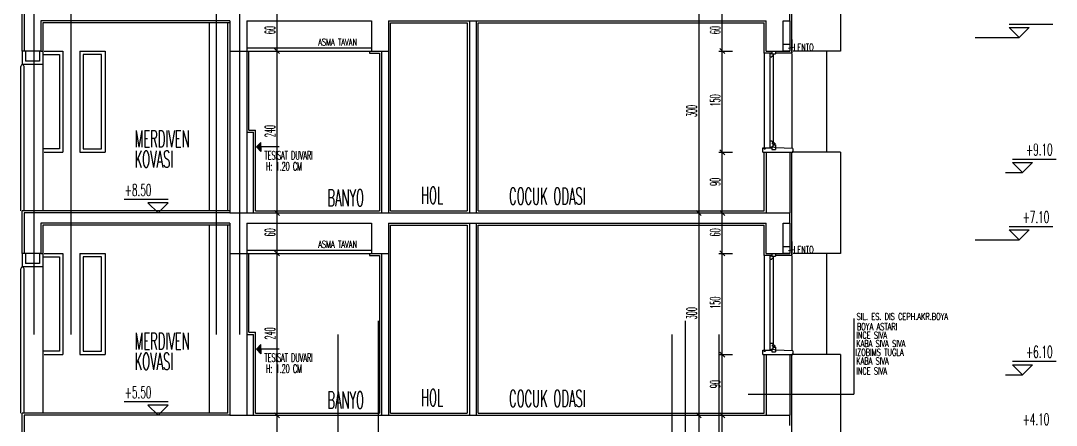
# Model space of a CAD drawing. Extents: x 78 to 306, y -397 to 18.
# Drawn here: x 278.7311 to 279.0381, y -396.7515 to -396.6315 of the extents above; entities that cross this region are included whole.
import ezdxf

# ---------------------------------------------------------------- set-up
doc = ezdxf.new("R2010")
doc.units = 0
doc.header["$LTSCALE"] = 0.5
doc.header["$MEASUREMENT"] = 0
doc.linetypes.add('DASHDOT2', pattern=[0.5, 0.25, -0.125, 0, -0.125])
doc.layers.get('0').update_dxf_attribs({"linetype": 'CONTINUOUS'})
for name, color, linetype in [('AKS', 5, 'DASHDOT2'), ('DUVAR', 6, 'CONTINUOUS'), ('KAPI', 1, 'CONTINUOUS'), ('KOLON', 4, 'CONTINUOUS'), ('MERDIVEN', 3, 'CONTINUOUS'), ('OLCU', 31, 'CONTINUOUS'), ('SIVA', 7, 'CONTINUOUS'), ('TARAMA', 8, 'CONTINUOUS'), ('TEFRIS', 11, 'CONTINUOUS'), ('YESIL', 73, 'CONTINUOUS')]:
    doc.layers.add(name, color=color, linetype=linetype)
doc.styles.add('OLCU', font='romans.shx', dxfattribs={"width": 0.6, "height": 0.125})
doc.styles.add('OLCUIC', font='ROMANS.SHX', dxfattribs={"width": 0.4, "height": 0.15})

msp = doc.modelspace()

# ---------------------------------------------------------------- hatches: boundary and pattern name
at = {"layer": 'YESIL'}
for points in [[(278.80236, -396.66762), (278.80236, -396.66898), (278.80236, -396.67033), (278.80103, -396.66898)], [(278.80236, -396.72762), (278.80236, -396.72898), (278.80236, -396.73033), (278.80103, -396.72898)]]:
    msp.add_hatch(color=256, dxfattribs=at).paths.add_polyline_path(points)

# ---------------------------------------------------------------- linework, layer by layer
at = {"color": 0, "linetype": 'ByBlock'}
for p, q in [((278.80639, -396.63981), (278.80789, -396.64131)), ((278.80789, -396.64131), (278.80639, -396.63981)), ((278.93839, -396.63981), (278.93989, -396.64131)), ((278.93989, -396.64131), (278.93839, -396.63981)), ((278.93839, -396.66981), (278.93989, -396.67131)), ((278.93989, -396.67131), (278.93839, -396.66981)), ((278.80639, -396.68781), (278.80789, -396.68931)), ((278.80789, -396.68931), (278.80639, -396.68781)), ((278.93139, -396.68781), (278.93289, -396.68931)), ((278.93289, -396.68931), (278.93139, -396.68781)), ((278.93839, -396.68781), (278.93989, -396.68931)), ((278.93989, -396.68931), (278.93839, -396.68781)), ((278.80639, -396.69981), (278.80789, -396.70131)), ((278.80789, -396.70131), (278.80639, -396.69981)), ((278.93839, -396.69981), (278.93989, -396.70131)), ((278.93989, -396.70131), (278.93839, -396.69981)), ((278.93839, -396.72981), (278.93989, -396.73131)), ((278.93989, -396.73131), (278.93839, -396.72981)), ((278.80639, -396.74781), (278.80789, -396.74931)), ((278.80789, -396.74931), (278.80639, -396.74781)), ((278.93139, -396.74781), (278.93289, -396.74931)), ((278.93289, -396.74931), (278.93139, -396.74781)), ((278.93839, -396.74781), (278.93989, -396.74931)), ((278.93989, -396.74931), (278.93839, -396.74781))]:
    msp.add_line(p, q, dxfattribs=at)
at = {"layer": 'AKS'}
for p, q in [((278.74614, -396.94956), (278.74614, -396.29556)), ((278.79614, -396.94956), (278.79614, -396.29556)), ((278.83714, -396.29556), (278.83714, -396.94956)), ((278.92814, -396.29556), (278.92814, -396.94956)), ((278.73514, -396.94956), (278.73514, -396.29956)), ((278.78914, -396.94956), (278.78914, -396.29956)), ((278.82514, -396.29956), (278.82514, -396.94956)), ((278.92414, -396.29956), (278.92414, -396.94956)), ((278.93814, -396.29956), (278.93814, -396.94956))]:
    msp.add_line(p, q, dxfattribs=at)
at = {"layer": 'DUVAR'}
for p, q in [((278.86414, -396.63156), (278.86414, -396.68856)), ((278.86614, -396.63156), (278.86614, -396.68856)), ((278.83814, -396.64056), (278.83814, -396.68856)), ((278.84014, -396.64056), (278.84014, -396.68856)), ((278.95914, -396.63856), (278.95714, -396.63856)), ((278.95914, -396.64056), (278.95714, -396.64056)), ((278.79814, -396.66456), (278.80014, -396.66456)), ((278.80014, -396.68856), (278.80014, -396.66456)), ((278.95214, -396.67056), (278.95214, -396.68856)), ((278.95214, -396.67056), (278.95914, -396.67056)), ((278.95214, -396.67056), (278.95914, -396.67056)), ((278.95914, -396.67056), (278.95914, -396.68856)), ((278.86414, -396.69156), (278.86414, -396.74856)), ((278.86614, -396.69156), (278.86614, -396.74856)), ((278.95914, -396.69856), (278.95714, -396.69856)), ((278.83814, -396.70056), (278.83814, -396.74856)), ((278.84014, -396.70056), (278.84014, -396.74856)), ((278.95914, -396.70056), (278.95714, -396.70056)), ((278.79814, -396.72456), (278.80014, -396.72456)), ((278.80014, -396.74856), (278.80014, -396.72456)), ((278.95214, -396.73056), (278.95214, -396.74856)), ((278.95214, -396.73056), (278.95914, -396.73056)), ((278.95214, -396.73056), (278.95914, -396.73056)), ((278.95914, -396.73056), (278.95914, -396.74856))]:
    msp.add_line(p, q, dxfattribs=at)
at = {"layer": 'DUVAR', "ltscale": 1.4}
for p, q in [((278.95914, -396.63156), (278.95914, -396.64056)), ((278.95714, -396.64056), (278.95914, -396.64056)), ((278.95914, -396.69156), (278.95914, -396.70056)), ((278.95714, -396.70056), (278.95914, -396.70056))]:
    msp.add_line(p, q, dxfattribs=at)
at = {"layer": 'DUVAR', "ltscale": 1.5}
for p, q in [((278.95214, -396.67056), (278.95914, -396.67056)), ((278.95214, -396.67056), (278.95914, -396.67056)), ((278.95214, -396.73056), (278.95914, -396.73056)), ((278.95214, -396.73056), (278.95914, -396.73056))]:
    msp.add_line(p, q, dxfattribs=at)
at = {"layer": 'KAPI'}
for p, q in [((278.95154, -396.64116), (278.95154, -396.66928)), ((278.95154, -396.64116), (278.95154, -396.66928)), ((278.95318, -396.64243), (278.95318, -396.66715)), ((278.95318, -396.64243), (278.95318, -396.66715)), ((278.9542, -396.64217), (278.9542, -396.66732)), ((278.9542, -396.64217), (278.9542, -396.66732)), ((278.95974, -396.64133), (278.95974, -396.66945)), ((278.95114, -396.66928), (278.95148, -396.66928)), ((278.95114, -396.67056), (278.95114, -396.66928)), ((278.95114, -396.66928), (278.95148, -396.66928)), ((278.95114, -396.67056), (278.95114, -396.66928)), ((278.95114, -396.67056), (278.95214, -396.67056)), ((278.95114, -396.67056), (278.95214, -396.67056)), ((278.95148, -396.66943), (278.95148, -396.66928)), ((278.95148, -396.66943), (278.95148, -396.66928)), ((278.95151, -396.66928), (278.95187, -396.66928)), ((278.95151, -396.66928), (278.95187, -396.66928)), ((278.95191, -396.66943), (278.95191, -396.66928)), ((278.95191, -396.66928), (278.95386, -396.66928)), ((278.95191, -396.66943), (278.95191, -396.66928)), ((278.95191, -396.66928), (278.95386, -396.66928)), ((278.96009, -396.66949), (278.95488, -396.66924)), ((278.96009, -396.66949), (278.95488, -396.66924)), ((278.95914, -396.67056), (278.95984, -396.67056)), ((278.95914, -396.67056), (278.95984, -396.67056)), ((278.95998, -396.67056), (278.95983, -396.67056)), ((278.95998, -396.67056), (278.95983, -396.67056)), ((278.95999, -396.67039), (278.95999, -396.67056)), ((278.95999, -396.67039), (278.95999, -396.67056)), ((278.95999, -396.67056), (278.96009, -396.67056)), ((278.95999, -396.67056), (278.96009, -396.67056)), ((278.96009, -396.66949), (278.96009, -396.67056)), ((278.96009, -396.66949), (278.96009, -396.67056)), ((278.95154, -396.70116), (278.95154, -396.72928)), ((278.95154, -396.70116), (278.95154, -396.72928)), ((278.9542, -396.70217), (278.9542, -396.72732)), ((278.9542, -396.70217), (278.9542, -396.72732)), ((278.95974, -396.70133), (278.95974, -396.72945)), ((278.95318, -396.70243), (278.95318, -396.72715)), ((278.95318, -396.70243), (278.95318, -396.72715)), ((278.95114, -396.72928), (278.95148, -396.72928)), ((278.95114, -396.73056), (278.95114, -396.72928)), ((278.95114, -396.72928), (278.95148, -396.72928)), ((278.95114, -396.73056), (278.95114, -396.72928)), ((278.95148, -396.72943), (278.95148, -396.72928)), ((278.95148, -396.72943), (278.95148, -396.72928)), ((278.95151, -396.72928), (278.95187, -396.72928)), ((278.95151, -396.72928), (278.95187, -396.72928)), ((278.95191, -396.72943), (278.95191, -396.72928)), ((278.95191, -396.72928), (278.95386, -396.72928)), ((278.95191, -396.72943), (278.95191, -396.72928)), ((278.95191, -396.72928), (278.95386, -396.72928)), ((278.96009, -396.72949), (278.95488, -396.72924)), ((278.96009, -396.72949), (278.95488, -396.72924)), ((278.96009, -396.72949), (278.96009, -396.73056)), ((278.96009, -396.72949), (278.96009, -396.73056)), ((278.95114, -396.73056), (278.95214, -396.73056)), ((278.95114, -396.73056), (278.95214, -396.73056)), ((278.95914, -396.73056), (278.95984, -396.73056)), ((278.95914, -396.73056), (278.95984, -396.73056)), ((278.95998, -396.73056), (278.95983, -396.73056)), ((278.95998, -396.73056), (278.95983, -396.73056)), ((278.95999, -396.73039), (278.95999, -396.73056)), ((278.95999, -396.73039), (278.95999, -396.73056)), ((278.95999, -396.73056), (278.96009, -396.73056)), ((278.95999, -396.73056), (278.96009, -396.73056))]:
    msp.add_line(p, q, dxfattribs=at)
at = {"layer": 'KAPI', "ltscale": 1.4}
for p, q in [((278.73774, -396.64456), (278.73774, -396.68796)), ((278.73774, -396.70456), (278.73774, -396.74796))]:
    msp.add_line(p, q, dxfattribs=at)
at = {"layer": 'KAPI'}
for centre, radius, start, end in [((278.9517, -396.66931), 0.000242, 208.773, 331.227), ((278.9517, -396.66931), 0.000242, 208.773, 331.227), ((278.95999, -396.67056), 0.00017, 90, 180), ((278.95999, -396.67056), 0.00017, 90, 180), ((278.9517, -396.72931), 0.000242, 208.773, 331.227), ((278.9517, -396.72931), 0.000242, 208.773, 331.227), ((278.95999, -396.73056), 0.00017, 90, 180), ((278.95999, -396.73056), 0.00017, 90, 180)]:
    msp.add_arc(centre, radius, start, end, dxfattribs=at)
at = {"layer": 'KOLON'}
for p, q in [((278.73214, -396.62856), (278.73214, -396.64056)), ((278.95914, -396.63156), (278.95914, -396.62856)), ((278.79314, -396.63156), (278.73714, -396.63156)), ((278.73714, -396.63156), (278.73714, -396.64056)), ((278.79314, -396.63156), (278.79314, -396.68856)), ((278.79814, -396.63156), (278.79814, -396.68856)), ((278.79814, -396.63156), (278.83514, -396.63156)), ((278.83514, -396.63156), (278.83514, -396.64056)), ((278.84014, -396.63156), (278.95214, -396.63156)), ((278.84014, -396.63156), (278.84014, -396.64056)), ((278.95214, -396.64056), (278.95214, -396.63156)), ((278.95714, -396.63156), (278.95914, -396.63156)), ((278.95714, -396.64056), (278.95714, -396.63156)), ((278.73714, -396.64056), (278.73214, -396.64056)), ((278.79314, -396.64056), (278.79814, -396.64056)), ((278.83514, -396.64056), (278.84014, -396.64056)), ((278.95214, -396.64056), (278.95714, -396.64056)), ((278.79314, -396.68856), (278.73214, -396.68856)), ((278.73214, -396.68856), (278.73214, -396.70056)), ((278.79314, -396.68856), (278.95914, -396.68856)), ((278.95914, -396.69156), (278.95914, -396.68856)), ((278.79314, -396.69156), (278.73714, -396.69156)), ((278.73714, -396.69156), (278.73714, -396.70056)), ((278.79314, -396.69156), (278.79314, -396.74856)), ((278.79814, -396.69156), (278.79814, -396.74856)), ((278.79814, -396.69156), (278.83514, -396.69156)), ((278.83514, -396.69156), (278.83514, -396.70056)), ((278.84014, -396.69156), (278.95214, -396.69156)), ((278.84014, -396.69156), (278.84014, -396.70056)), ((278.95214, -396.70056), (278.95214, -396.69156)), ((278.95714, -396.69156), (278.95914, -396.69156)), ((278.95714, -396.70056), (278.95714, -396.69156)), ((278.73714, -396.70056), (278.73214, -396.70056)), ((278.79314, -396.70056), (278.79814, -396.70056)), ((278.83514, -396.70056), (278.84014, -396.70056)), ((278.95214, -396.70056), (278.95714, -396.70056)), ((278.79314, -396.74856), (278.73214, -396.74856)), ((278.73214, -396.74856), (278.73214, -396.76056)), ((278.79314, -396.74856), (278.95914, -396.74856)), ((278.95914, -396.75156), (278.95914, -396.74856))]:
    msp.add_line(p, q, dxfattribs=at)
at = {"layer": 'MERDIVEN', "ltscale": 1.4}
for p, q in [((278.78714, -396.68796), (278.78714, -396.63216)), ((278.73154, -396.64056), (278.73154, -396.64456)), ((278.73214, -396.64056), (278.73154, -396.64056)), ((278.73254, -396.64056), (278.73254, -396.64356)), ((278.73674, -396.64056), (278.73674, -396.64356)), ((278.73714, -396.64056), (278.73774, -396.64056)), ((278.73774, -396.64056), (278.73774, -396.64456)), ((278.79814, -396.63956), (278.83514, -396.63956)), ((278.79814, -396.64056), (278.83514, -396.64056)), ((278.73674, -396.64356), (278.73254, -396.64356)), ((278.73774, -396.64456), (278.73154, -396.64456)), ((278.78714, -396.74796), (278.78714, -396.69216)), ((278.73154, -396.70056), (278.73154, -396.70456)), ((278.73214, -396.70056), (278.73154, -396.70056)), ((278.73254, -396.70056), (278.73254, -396.70356)), ((278.73674, -396.70056), (278.73674, -396.70356)), ((278.73714, -396.70056), (278.73774, -396.70056)), ((278.73774, -396.70056), (278.73774, -396.70456)), ((278.79814, -396.69956), (278.83514, -396.69956)), ((278.79814, -396.70056), (278.83514, -396.70056)), ((278.73774, -396.70456), (278.73154, -396.70456)), ((278.73674, -396.70356), (278.73254, -396.70356))]:
    msp.add_line(p, q, dxfattribs=at)
at = {"layer": 'MERDIVEN'}
for p, q in [((278.95386, -396.64056), (278.95386, -396.64141)), ((278.95386, -396.64056), (278.95386, -396.64141)), ((278.95488, -396.64056), (278.95488, -396.64141)), ((278.95488, -396.64056), (278.95488, -396.64141)), ((278.95318, -396.64124), (278.95318, -396.64226)), ((278.95318, -396.64124), (278.95386, -396.64124)), ((278.95318, -396.64124), (278.95318, -396.64226)), ((278.95318, -396.64124), (278.95386, -396.64124)), ((278.95318, -396.64226), (278.95378, -396.64226)), ((278.95318, -396.64226), (278.95378, -396.64226)), ((278.9542, -396.64209), (278.95378, -396.64209)), ((278.95378, -396.64209), (278.95378, -396.64226)), ((278.9542, -396.64209), (278.95378, -396.64209)), ((278.95378, -396.64209), (278.95378, -396.64226)), ((278.95386, -396.64141), (278.95488, -396.64141)), ((278.95386, -396.64141), (278.9542, -396.64141)), ((278.95386, -396.64141), (278.95488, -396.64141)), ((278.95386, -396.64141), (278.9542, -396.64141)), ((278.9542, -396.64141), (278.9542, -396.64209)), ((278.9542, -396.64141), (278.9542, -396.64141)), ((278.9542, -396.64141), (278.9542, -396.64209)), ((278.9542, -396.64141), (278.9542, -396.64141)), ((278.95318, -396.66715), (278.95378, -396.66715)), ((278.95318, -396.66715), (278.95318, -396.66902)), ((278.95318, -396.66715), (278.95378, -396.66715)), ((278.95318, -396.66715), (278.95318, -396.66902)), ((278.95378, -396.66732), (278.95378, -396.66715)), ((278.95378, -396.66732), (278.95378, -396.66715)), ((278.9542, -396.66732), (278.95378, -396.66732)), ((278.9542, -396.66732), (278.95378, -396.66732)), ((278.95395, -396.66774), (278.95395, -396.66808)), ((278.9542, -396.66774), (278.95395, -396.66774)), ((278.95395, -396.66774), (278.95395, -396.66808)), ((278.9542, -396.66774), (278.95395, -396.66774)), ((278.9542, -396.66808), (278.95395, -396.66808)), ((278.9542, -396.66808), (278.95395, -396.66808)), ((278.9542, -396.66732), (278.9542, -396.66774)), ((278.9542, -396.66732), (278.9542, -396.66774)), ((278.95471, -396.66783), (278.9542, -396.66766)), ((278.95471, -396.66783), (278.9542, -396.66766)), ((278.9542, -396.66808), (278.9542, -396.66834)), ((278.9542, -396.66808), (278.9542, -396.66834)), ((278.95471, -396.66817), (278.9542, -396.66817)), ((278.95471, -396.66817), (278.9542, -396.66817)), ((278.9542, -396.66834), (278.95488, -396.66834)), ((278.9542, -396.66885), (278.9542, -396.66834)), ((278.9542, -396.66834), (278.95488, -396.66834)), ((278.9542, -396.66885), (278.9542, -396.66834)), ((278.95471, -396.66783), (278.95471, -396.66817)), ((278.95471, -396.66783), (278.95471, -396.66817)), ((278.95488, -396.66834), (278.95488, -396.66914)), ((278.95488, -396.66834), (278.95488, -396.66914)), ((278.95318, -396.66902), (278.95386, -396.66902)), ((278.95318, -396.66902), (278.95386, -396.66902)), ((278.95386, -396.66885), (278.95386, -396.66936)), ((278.95386, -396.66885), (278.9542, -396.66885)), ((278.95386, -396.66885), (278.95386, -396.66936)), ((278.95386, -396.66885), (278.9542, -396.66885)), ((278.95386, -396.66893), (278.95412, -396.66893)), ((278.95386, -396.66893), (278.95412, -396.66893)), ((278.95386, -396.66936), (278.95386, -396.66978)), ((278.95386, -396.66936), (278.95386, -396.66978)), ((278.95386, -396.66978), (278.95488, -396.66978)), ((278.95386, -396.66978), (278.95488, -396.66978)), ((278.95488, -396.66917), (278.95488, -396.66944)), ((278.95488, -396.66917), (278.95488, -396.66944)), ((278.95488, -396.66944), (278.95488, -396.66978)), ((278.95488, -396.66944), (278.95488, -396.66978)), ((278.95318, -396.70124), (278.95318, -396.70226)), ((278.95318, -396.70124), (278.95386, -396.70124)), ((278.95318, -396.70124), (278.95318, -396.70226)), ((278.95318, -396.70124), (278.95386, -396.70124)), ((278.95318, -396.70226), (278.95378, -396.70226)), ((278.95318, -396.70226), (278.95378, -396.70226)), ((278.9542, -396.70209), (278.95378, -396.70209)), ((278.95378, -396.70209), (278.95378, -396.70226)), ((278.9542, -396.70209), (278.95378, -396.70209)), ((278.95378, -396.70209), (278.95378, -396.70226)), ((278.95386, -396.70056), (278.95386, -396.70141)), ((278.95386, -396.70056), (278.95386, -396.70141)), ((278.95386, -396.70141), (278.95488, -396.70141)), ((278.95386, -396.70141), (278.9542, -396.70141)), ((278.95386, -396.70141), (278.95488, -396.70141)), ((278.95386, -396.70141), (278.9542, -396.70141)), ((278.9542, -396.70141), (278.9542, -396.70209)), ((278.9542, -396.70141), (278.9542, -396.70141)), ((278.9542, -396.70141), (278.9542, -396.70209)), ((278.9542, -396.70141), (278.9542, -396.70141)), ((278.95488, -396.70056), (278.95488, -396.70141)), ((278.95488, -396.70056), (278.95488, -396.70141)), ((278.95318, -396.72715), (278.95378, -396.72715)), ((278.95318, -396.72715), (278.95318, -396.72902)), ((278.95318, -396.72715), (278.95378, -396.72715)), ((278.95318, -396.72715), (278.95318, -396.72902)), ((278.95318, -396.72902), (278.95386, -396.72902)), ((278.95318, -396.72902), (278.95386, -396.72902)), ((278.95378, -396.72732), (278.95378, -396.72715)), ((278.95378, -396.72732), (278.95378, -396.72715)), ((278.9542, -396.72732), (278.95378, -396.72732)), ((278.9542, -396.72732), (278.95378, -396.72732)), ((278.95386, -396.72885), (278.95386, -396.72936)), ((278.95386, -396.72885), (278.9542, -396.72885)), ((278.95386, -396.72885), (278.95386, -396.72936)), ((278.95386, -396.72885), (278.9542, -396.72885)), ((278.95386, -396.72893), (278.95412, -396.72893)), ((278.95386, -396.72893), (278.95412, -396.72893)), ((278.95386, -396.72936), (278.95386, -396.72978)), ((278.95386, -396.72936), (278.95386, -396.72978)), ((278.95386, -396.72978), (278.95488, -396.72978)), ((278.95386, -396.72978), (278.95488, -396.72978)), ((278.95395, -396.72774), (278.95395, -396.72808)), ((278.9542, -396.72774), (278.95395, -396.72774)), ((278.95395, -396.72774), (278.95395, -396.72808)), ((278.9542, -396.72774), (278.95395, -396.72774)), ((278.9542, -396.72808), (278.95395, -396.72808)), ((278.9542, -396.72808), (278.95395, -396.72808)), ((278.9542, -396.72732), (278.9542, -396.72774)), ((278.9542, -396.72732), (278.9542, -396.72774)), ((278.95471, -396.72783), (278.9542, -396.72766)), ((278.95471, -396.72783), (278.9542, -396.72766)), ((278.9542, -396.72808), (278.9542, -396.72834)), ((278.9542, -396.72808), (278.9542, -396.72834)), ((278.95471, -396.72817), (278.9542, -396.72817)), ((278.95471, -396.72817), (278.9542, -396.72817)), ((278.9542, -396.72834), (278.95488, -396.72834)), ((278.9542, -396.72885), (278.9542, -396.72834)), ((278.9542, -396.72834), (278.95488, -396.72834)), ((278.9542, -396.72885), (278.9542, -396.72834)), ((278.95471, -396.72783), (278.95471, -396.72817)), ((278.95471, -396.72783), (278.95471, -396.72817)), ((278.95488, -396.72834), (278.95488, -396.72914)), ((278.95488, -396.72834), (278.95488, -396.72914)), ((278.95488, -396.72917), (278.95488, -396.72944)), ((278.95488, -396.72917), (278.95488, -396.72944)), ((278.95488, -396.72944), (278.95488, -396.72978)), ((278.95488, -396.72944), (278.95488, -396.72978))]:
    msp.add_line(p, q, dxfattribs=at)
at = {"layer": 'OLCU'}
for p, q in [((279.02414, -396.63256), (279.03714, -396.63256)), ((279.02714, -396.63656), (279.02414, -396.63356)), ((279.02414, -396.63356), (279.03014, -396.63356)), ((279.02714, -396.63656), (279.03014, -396.63356)), ((279.01414, -396.63656), (279.02714, -396.63656)), ((279.02514, -396.67256), (279.03814, -396.67256)), ((279.02814, -396.67656), (279.02514, -396.67356)), ((279.02514, -396.67356), (279.03114, -396.67356)), ((279.02814, -396.67656), (279.03114, -396.67356)), ((279.02306, -396.67656), (279.02814, -396.67656)), ((279.02414, -396.69256), (279.03714, -396.69256)), ((279.02714, -396.69656), (279.02414, -396.69356)), ((279.02414, -396.69356), (279.03014, -396.69356)), ((279.02714, -396.69656), (279.03014, -396.69356)), ((279.01414, -396.69656), (279.02714, -396.69656)), ((279.02514, -396.73256), (279.03814, -396.73256)), ((279.02814, -396.73656), (279.02514, -396.73356)), ((279.02514, -396.73356), (279.03114, -396.73356)), ((279.02814, -396.73656), (279.03114, -396.73356)), ((279.02306, -396.73656), (279.02814, -396.73656))]:
    msp.add_line(p, q, dxfattribs=at)
at = {"layer": 'SIVA', "ltscale": 1.4}
for p, q in [((278.73154, -396.64056), (278.73154, -396.62796)), ((278.95974, -396.64116), (278.95974, -396.62856)), ((278.79314, -396.63216), (278.73774, -396.63216)), ((278.73774, -396.63216), (278.73774, -396.64056)), ((278.79254, -396.68796), (278.79254, -396.63216)), ((278.84074, -396.63216), (278.86354, -396.63216)), ((278.84074, -396.68796), (278.84074, -396.63216)), ((278.86354, -396.63216), (278.86354, -396.68796)), ((278.86674, -396.68796), (278.86674, -396.63216)), ((278.86674, -396.63216), (278.95154, -396.63216)), ((278.95154, -396.64116), (278.95154, -396.63216)), ((278.95154, -396.64116), (278.95154, -396.63547)), ((278.95974, -396.63707), (278.95974, -396.64116)), ((278.95974, -396.63707), (278.95974, -396.64116)), ((278.79874, -396.66396), (278.79874, -396.64056)), ((278.83454, -396.64056), (278.83454, -396.64116)), ((278.83454, -396.64116), (278.83754, -396.64116)), ((278.83754, -396.64116), (278.83754, -396.68796)), ((278.95974, -396.64116), (278.95488, -396.64116)), ((278.95974, -396.64116), (278.95488, -396.64116)), ((278.79874, -396.66396), (278.80074, -396.66396)), ((278.80074, -396.68796), (278.80074, -396.66396)), ((278.95154, -396.68796), (278.95154, -396.67056)), ((278.95974, -396.68856), (278.95974, -396.67056)), ((278.79314, -396.68796), (278.73154, -396.68796)), ((278.73154, -396.70056), (278.73154, -396.68796)), ((278.80074, -396.68796), (278.83754, -396.68796)), ((278.84074, -396.68796), (278.86354, -396.68796)), ((278.86674, -396.68796), (278.95154, -396.68796)), ((278.95974, -396.70116), (278.95974, -396.68856)), ((278.79314, -396.69216), (278.73774, -396.69216)), ((278.73774, -396.69216), (278.73774, -396.70056)), ((278.79254, -396.74796), (278.79254, -396.69216)), ((278.84074, -396.69216), (278.86354, -396.69216)), ((278.84074, -396.74796), (278.84074, -396.69216)), ((278.86354, -396.69216), (278.86354, -396.74796)), ((278.86674, -396.74796), (278.86674, -396.69216)), ((278.86674, -396.69216), (278.95154, -396.69216)), ((278.95154, -396.70116), (278.95154, -396.69216)), ((278.95154, -396.70116), (278.95154, -396.69547)), ((278.95974, -396.69707), (278.95974, -396.70116)), ((278.95974, -396.69707), (278.95974, -396.70116)), ((278.79874, -396.72396), (278.79874, -396.70056)), ((278.83454, -396.70056), (278.83454, -396.70116)), ((278.83454, -396.70116), (278.83754, -396.70116)), ((278.83754, -396.70116), (278.83754, -396.74796)), ((278.95974, -396.70116), (278.95488, -396.70116)), ((278.95974, -396.70116), (278.95488, -396.70116)), ((278.79874, -396.72396), (278.80074, -396.72396)), ((278.80074, -396.74796), (278.80074, -396.72396)), ((278.95154, -396.74796), (278.95154, -396.73056)), ((278.95974, -396.74856), (278.95974, -396.73056)), ((278.79254, -396.74796), (278.73154, -396.74796)), ((278.73154, -396.76056), (278.73154, -396.74796)), ((278.80074, -396.74796), (278.83754, -396.74796)), ((278.84074, -396.74796), (278.86354, -396.74796)), ((278.86674, -396.74796), (278.95154, -396.74796)), ((278.95974, -396.76116), (278.95974, -396.74856))]:
    msp.add_line(p, q, dxfattribs=at)
at = {"layer": 'SIVA'}
for p, q in [((278.95386, -396.64116), (278.95154, -396.64116)), ((278.95386, -396.64116), (278.95154, -396.64116)), ((278.95974, -396.64116), (278.95488, -396.64116)), ((278.95974, -396.64116), (278.95488, -396.64116)), ((278.95386, -396.70116), (278.95154, -396.70116)), ((278.95386, -396.70116), (278.95154, -396.70116)), ((278.95974, -396.70116), (278.95488, -396.70116)), ((278.95974, -396.70116), (278.95488, -396.70116))]:
    msp.add_line(p, q, dxfattribs=at)
at = {"layer": 'TARAMA', "ltscale": 1.4}
for p, q in [((278.97414, -396.61056), (278.97414, -396.64056)), ((278.97414, -396.64056), (278.96014, -396.64056)), ((278.97014, -396.67056), (278.97014, -396.64056)), ((278.73114, -396.68796), (278.73114, -396.64511)), ((278.73214, -396.68796), (278.73214, -396.64511)), ((278.97414, -396.67056), (278.96014, -396.67056)), ((278.97414, -396.67056), (278.97414, -396.70056)), ((278.97414, -396.70056), (278.96014, -396.70056)), ((278.97014, -396.73056), (278.97014, -396.70056)), ((278.73114, -396.74796), (278.73114, -396.70511)), ((278.73214, -396.74796), (278.73214, -396.70511)), ((278.97414, -396.73056), (278.96014, -396.73056)), ((278.97414, -396.73056), (278.97414, -396.76056))]:
    msp.add_line(p, q, dxfattribs=at)
at = {"layer": 'TARAMA'}
for p, q in [((278.95419, -396.66897), (278.95487, -396.66917)), ((278.95419, -396.66897), (278.95487, -396.66917)), ((278.9542, -396.66894), (278.95487, -396.66913)), ((278.9542, -396.66894), (278.95487, -396.66913)), ((278.95488, -396.66914), (278.95492, -396.66915)), ((278.95488, -396.66914), (278.95492, -396.66915)), ((278.95488, -396.66917), (278.95491, -396.66918)), ((278.95488, -396.66917), (278.95491, -396.66918)), ((278.95492, -396.66915), (278.95491, -396.66918)), ((278.95492, -396.66915), (278.95491, -396.66918)), ((278.95419, -396.72897), (278.95487, -396.72917)), ((278.95419, -396.72897), (278.95487, -396.72917)), ((278.9542, -396.72894), (278.95487, -396.72913)), ((278.9542, -396.72894), (278.95487, -396.72913)), ((278.95488, -396.72914), (278.95492, -396.72915)), ((278.95488, -396.72914), (278.95492, -396.72915)), ((278.95488, -396.72917), (278.95491, -396.72918)), ((278.95488, -396.72917), (278.95491, -396.72918)), ((278.95492, -396.72915), (278.95491, -396.72918)), ((278.95492, -396.72915), (278.95491, -396.72918))]:
    msp.add_line(p, q, dxfattribs=at)
at = {"layer": 'TARAMA', "ltscale": 1.4}
for centre in [(278.73164, -396.64511), (278.73164, -396.70511)]:
    msp.add_arc(centre, 0.0005, 0, 180, dxfattribs=at)
at = {"layer": 'TEFRIS', "ltscale": 1.4}
for p, q in [((278.73814, -396.64056), (278.74364, -396.64056)), ((278.74364, -396.64056), (278.74364, -396.67056)), ((278.74864, -396.64056), (278.74864, -396.67056)), ((278.74864, -396.64056), (278.75614, -396.64056)), ((278.75614, -396.64056), (278.75614, -396.67056)), ((278.73774, -396.64156), (278.74264, -396.64156)), ((278.74264, -396.64156), (278.74264, -396.66956)), ((278.75514, -396.64156), (278.74964, -396.64156)), ((278.74964, -396.64156), (278.74964, -396.66956)), ((278.75514, -396.66956), (278.75514, -396.64156)), ((278.74264, -396.66956), (278.73774, -396.66956)), ((278.73814, -396.67056), (278.74364, -396.67056)), ((278.74864, -396.67056), (278.75614, -396.67056)), ((278.74964, -396.66956), (278.75514, -396.66956)), ((278.73774, -396.70156), (278.74264, -396.70156)), ((278.73814, -396.70056), (278.74364, -396.70056)), ((278.74264, -396.70156), (278.74264, -396.72956)), ((278.74364, -396.70056), (278.74364, -396.73056)), ((278.74864, -396.70056), (278.74864, -396.73056)), ((278.74864, -396.70056), (278.75614, -396.70056)), ((278.75514, -396.70156), (278.74964, -396.70156)), ((278.74964, -396.70156), (278.74964, -396.72956)), ((278.75514, -396.72956), (278.75514, -396.70156)), ((278.75614, -396.70056), (278.75614, -396.73056)), ((278.74264, -396.72956), (278.73774, -396.72956)), ((278.74964, -396.72956), (278.75514, -396.72956)), ((278.73814, -396.73056), (278.74364, -396.73056)), ((278.74864, -396.73056), (278.75614, -396.73056))]:
    msp.add_line(p, q, dxfattribs=at)
at = {"layer": 'YESIL', "ltscale": 1.4}
for p, q in [((278.80714, -396.64056), (278.80714, -396.62856)), ((278.93214, -396.62856), (278.93214, -396.68856)), ((278.93914, -396.64056), (278.93914, -396.62856)), ((278.80714, -396.68856), (278.80714, -396.64056)), ((278.93814, -396.64056), (278.94214, -396.64056)), ((278.93914, -396.67056), (278.93914, -396.64056)), ((278.93814, -396.67056), (278.94214, -396.67056)), ((278.93914, -396.68856), (278.93914, -396.67056)), ((278.80714, -396.70056), (278.80714, -396.68856)), ((278.93214, -396.68856), (278.93214, -396.74856)), ((278.93914, -396.70056), (278.93914, -396.68856)), ((278.80714, -396.74856), (278.80714, -396.70056)), ((278.93814, -396.70056), (278.94214, -396.70056)), ((278.93914, -396.73056), (278.93914, -396.70056)), ((278.93814, -396.73056), (278.94214, -396.73056)), ((278.93914, -396.74856), (278.93914, -396.73056)), ((278.80714, -396.76056), (278.80714, -396.74856)), ((278.93214, -396.74856), (278.93214, -396.80856)), ((278.93914, -396.76056), (278.93914, -396.74856))]:
    msp.add_line(p, q, dxfattribs=at)
at = {"layer": 'YESIL'}
for p, q in [((278.95874, -396.63967), (278.96026, -396.63939)), ((278.80103, -396.66898), (278.80236, -396.66762)), ((278.80236, -396.66898), (278.80236, -396.66762)), ((278.80103, -396.66898), (278.80236, -396.67033)), ((278.80773, -396.66898), (278.80236, -396.66898)), ((278.80236, -396.66898), (278.80236, -396.67033)), ((278.77486, -396.68456), (278.76186, -396.68456)), ((278.77186, -396.68856), (278.76886, -396.68556)), ((278.77486, -396.68556), (278.76886, -396.68556)), ((278.77186, -396.68856), (278.77486, -396.68556)), ((278.95874, -396.69967), (278.96026, -396.69939)), ((278.97813, -396.71989), (278.97813, -396.74234)), ((278.80103, -396.72898), (278.80236, -396.72762)), ((278.80103, -396.72898), (278.80236, -396.73033)), ((278.80236, -396.72898), (278.80236, -396.72762)), ((278.80773, -396.72898), (278.80236, -396.72898)), ((278.80236, -396.72898), (278.80236, -396.73033)), ((278.77486, -396.74456), (278.76186, -396.74456)), ((278.94678, -396.74234), (278.97813, -396.74234)), ((278.77186, -396.74856), (278.76886, -396.74556)), ((278.77486, -396.74556), (278.76886, -396.74556)), ((278.77186, -396.74856), (278.77486, -396.74556))]:
    msp.add_line(p, q, dxfattribs=at)

# ---------------------------------------------------------------- texts
at = {"layer": 'OLCU', "style": 'OLCU', "width": 0.55}
for s, p in [('+9.10', (279.02915, -396.67151)), ('+7.10', (279.02815, -396.69151)), ('+6.10', (279.02915, -396.73151)), ('+4.10', (279.02815, -396.75151))]:
    msp.add_text(s, height=0.0035, dxfattribs=at).set_placement(p)
at = {"layer": 'YESIL'}
for s, height, rotation, style, width, p in [('60', 0.003, 90, 'OLCUIC', 0.4, (278.80654, -396.63553)), ('60', 0.003, 90, 'OLCUIC', 0.4, (278.93854, -396.63553)), ('150', 0.003, 90, 'OLCUIC', 0.4, (278.93854, -396.65699)), ('300', 0.003, 90, 'OLCUIC', 0.4, (278.93154, -396.6601)), ('240', 0.003, 90, 'OLCUIC', 0.4, (278.80654, -396.6661)), ('TESISAT DUVARI', 0.0025, 360, 'OLCU', 0.5, (278.80339, -396.67272)), ('H: 1.20 CM', 0.0025, 360, 'OLCU', 0.5, (278.80387, -396.67599)), ('90', 0.003, 90, 'OLCUIC', 0.4, (278.93854, -396.68053)), ('60', 0.003, 90, 'OLCUIC', 0.4, (278.80654, -396.69553)), ('60', 0.003, 90, 'OLCUIC', 0.4, (278.93854, -396.69553)), ('150', 0.003, 90, 'OLCUIC', 0.4, (278.93854, -396.71699)), ('300', 0.003, 90, 'OLCUIC', 0.4, (278.93154, -396.7201)), ('240', 0.003, 90, 'OLCUIC', 0.4, (278.80654, -396.7261)), ('TESISAT DUVARI', 0.0025, 360, 'OLCU', 0.5, (278.80339, -396.73272)), ('H: 1.20 CM', 0.0025, 360, 'OLCU', 0.5, (278.80387, -396.73599)), ('90', 0.003, 90, 'OLCUIC', 0.4, (278.93854, -396.74053))]:
    msp.add_text(s, height=height, rotation=rotation, dxfattribs=dict(at, style=style, width=width)).set_placement(p)
at = {"layer": 'YESIL', "ltscale": 1.4, "style": 'OLCU', "width": 0.6}
for p in [(278.81935, -396.63891), (278.81935, -396.69891)]:
    msp.add_text('ASMA TAVAN ', height=0.00204, dxfattribs=at).set_placement(p)
at = {"layer": 'YESIL', "style": 'OLCU'}
for s, height, width, p in [('LENTO', 0.00204, 0.6, (278.96034, -396.64048)), ('MERDIVEN', 0.005, 0.5, (278.7649, -396.66909)), ('KOVASI', 0.005, 0.5, (278.7649, -396.67509)), ('+8.50', 0.0035, 0.55, (278.76197, -396.68351)), ('BANYO', 0.005, 0.5, (278.82208, -396.68656)), ('HOL', 0.005, 0.5, (278.84985, -396.68584)), ('COCUK ODASI', 0.005, 0.5, (278.8759, -396.68609)), ('LENTO', 0.00204, 0.6, (278.96034, -396.70048)), ('SIL. ES. DIS CEPH.AKR.BOYA', 0.00204, 0.6, (278.97895, -396.72029)), ('INCE SIVA', 0.00204, 0.6, (278.97883, -396.72584)), ('BOYA ASTARI', 0.00204, 0.6, (278.97904, -396.72329)), ('MERDIVEN', 0.005, 0.5, (278.7649, -396.72909)), ('KABA SIVA SIVA', 0.00204, 0.6, (278.97883, -396.72831)), ('IZOBIMS TUGLA', 0.00204, 0.6, (278.97861, -396.73094)), ('KOVASI', 0.005, 0.5, (278.7649, -396.73509)), ('KABA SIVA', 0.00204, 0.6, (278.97883, -396.73349)), ('INCE SIVA', 0.00204, 0.6, (278.97883, -396.73647)), ('+5.50', 0.0035, 0.55, (278.76197, -396.74351)), ('BANYO', 0.005, 0.5, (278.82208, -396.74656)), ('HOL', 0.005, 0.5, (278.84985, -396.74584)), ('COCUK ODASI', 0.005, 0.5, (278.8759, -396.74609))]:
    msp.add_text(s, height=height, dxfattribs=dict(at, width=width)).set_placement(p)

doc.saveas('drawing.dxf')
